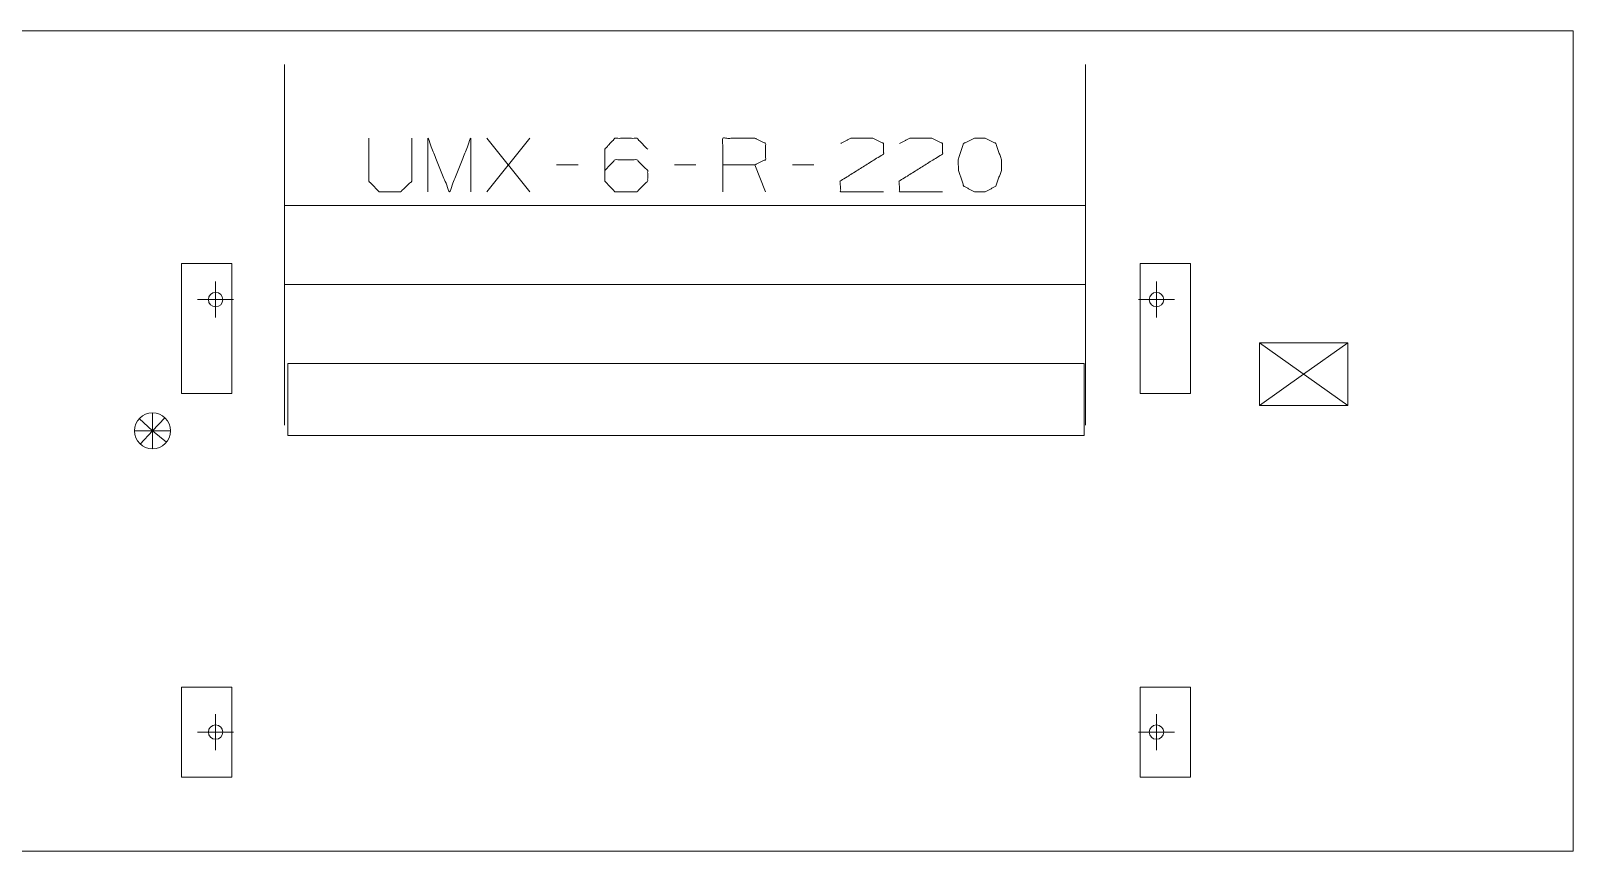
# Model space of a CAD drawing. Header units: millimetres. Extents: x 3056 to 110866, y 16649 to 58349.
# Drawn here: x 104170 to 108445, y 31395 to 33669 of the extents above; entities that cross this region are included whole.
import ezdxf

# ---------------------------------------------------------------- set-up
doc = ezdxf.new("R2010")
doc.units = ezdxf.units.MM
doc.layers.add('1', color=7, linetype='Continuous', true_color=0xffffff)

msp = doc.modelspace()

# ---------------------------------------------------------------- linework, layer by layer
at = {"layer": '1', "color": 80, "linetype": 'Continuous', "lineweight": 13}
for p, q in [((102818.5, 33669.3), (108445.5, 33669.3)), ((102818.5, 33669.3), (108445.5, 33669.3)), ((108445.5, 33669.3), (108445.5, 31395.3)), ((108445.5, 33669.3), (108445.5, 31395.3)), ((105434.6, 33223), (105553.3, 33371.4)), ((105553.3, 33223), (105434.6, 33371.4)), ((105687.1, 33298), (105627.7, 33298)), ((106013.9, 33298), (105954.6, 33298)), ((106207.1, 33223), (106177.4, 33298)), ((106340.8, 33298), (106281.4, 33298)), ((107093.5, 33185.5), (104873.5, 33185.5)), ((104588, 33024.3), (104588, 32664.3)), ((104728, 33024.3), (104588, 33024.3)), ((104728, 32664.3), (104728, 33024.3)), ((107385, 33024.3), (107245, 33024.3)), ((107245, 33024.3), (107245, 32664.3)), ((107385, 32664.3), (107385, 33024.3)), ((104682.5, 32974.3), (104682.5, 32874.3)), ((104873.5, 32966.4), (107093.5, 32966.4)), ((107290.5, 32974.3), (107290.5, 32874.3)), ((104632.5, 32924.3), (104732.5, 32924.3)), ((107240.5, 32924.3), (107340.5, 32924.3)), ((107576.5, 32630.3), (107576.5, 32804.3)), ((107820.5, 32630.3), (107576.5, 32804.3)), ((107576.5, 32804.3), (107820.5, 32804.3)), ((107820.5, 32804.3), (107698.5, 32717.3)), ((107820.5, 32804.3), (107820.5, 32630.3)), ((104882.5, 32747.3), (107090.5, 32747.3)), ((104882.5, 32547.3), (104882.5, 32747.3)), ((107090.5, 32747.3), (107090.5, 32547.3)), ((107576.5, 32630.3), (107698.5, 32717.3)), ((104588, 32664.3), (104728, 32664.3)), ((107245, 32664.3), (107385, 32664.3)), ((107820.5, 32630.3), (107576.5, 32630.3)), ((104507.5, 32560.3), (104471.1, 32594.6)), ((104507.5, 32560.3), (104507.5, 32610.3)), ((104507.5, 32560.3), (104541.8, 32596.7)), ((104507.5, 32560.3), (104457.5, 32560.3)), ((104507.5, 32560.3), (104473.1, 32523.9)), ((104507.5, 32560.3), (104546.3, 32528.8)), ((104507.5, 32560.3), (104507.5, 32510.3)), ((104507.5, 32560.3), (104557.5, 32560.3)), ((107090.5, 32547.3), (104882.5, 32547.3)), ((104588, 31850.3), (104588, 31600.3)), ((104728, 31850.3), (104588, 31850.3)), ((104728, 31600.3), (104728, 31850.3)), ((107245, 31850.3), (107245, 31600.3)), ((107385, 31850.3), (107245, 31850.3)), ((107385, 31600.3), (107385, 31850.3)), ((104682.5, 31775.3), (104682.5, 31675.3)), ((107290.5, 31775.3), (107290.5, 31675.3)), ((104632.5, 31725.3), (104732.5, 31725.3)), ((107240.5, 31725.3), (107340.5, 31725.3)), ((104588, 31600.3), (104728, 31600.3)), ((107245, 31600.3), (107385, 31600.3)), ((108445.5, 31395.3), (102818.5, 31395.3)), ((108445.5, 31395.3), (102818.5, 31395.3))]:
    msp.add_line(p, q, dxfattribs=at)
for centre, radius in [((104682.5, 32924.3), 20), ((107290.5, 32924.3), 20), ((104507.5, 32560.3), 50), ((104682.5, 31725.3), 20), ((107290.5, 31725.3), 20)]:
    msp.add_circle(centre, radius, dxfattribs=at)
for points, knots in [([(104873.5, 33575.9), (104873.5, 33575.9), (104873.5, 33575.7), (104873.5, 33575.5), (104873.5, 33575), (104873.5, 33574.3), (104873.5, 33573.3), (104873.5, 33572.8), (104873.5, 33571.5), (104873.5, 33570.1), (104873.5, 33568.4), (104873.5, 33566.6), (104873.5, 33564.5), (104873.5, 33562.2), (104873.5, 33559.8), (104873.5, 33557.1), (104873.5, 33554.2), (104873.5, 33551.1), (104873.5, 33549.5), (104873.5, 33546.2), (104873.5, 33542.6), (104873.5, 33538.9), (104873.5, 33534.9), (104873.5, 33530.8), (104873.5, 33526.4), (104873.5, 33521.9), (104873.5, 33517.2), (104873.5, 33512.3), (104873.5, 33507.2), (104873.5, 33502), (104873.5, 33496.6), (104873.5, 33491), (104873.5, 33485.2), (104873.5, 33479.3), (104873.5, 33473.1), (104873.5, 33466.9), (104873.5, 33460.4), (104873.5, 33453.8), (104873.5, 33447.1), (104873.5, 33440.2), (104873.5, 33433.1), (104873.5, 33425.9), (104873.5, 33418.5), (104873.5, 33414.8), (104873.5, 33407.2), (104873.5, 33399.5), (104873.5, 33391.6), (104873.5, 33383.7), (104873.5, 33375.6), (104873.5, 33367.3), (104873.5, 33359), (104873.5, 33350.5), (104873.5, 33341.9), (104873.5, 33337.6), (104873.5, 33328.9), (104873.5, 33320), (104873.5, 33311.1), (104873.5, 33302), (104873.5, 33292.9), (104873.5, 33283.7), (104873.5, 33274.3), (104873.5, 33264.9), (104873.5, 33255.4), (104873.5, 33245.9), (104873.5, 33236.3), (104873.5, 33231.4), (104873.5, 33221.7), (104873.5, 33211.9), (104873.5, 33202.1), (104873.5, 33192.2), (104873.5, 33182.2), (104873.5, 33177.2), (104873.5, 33167.2), (104873.5, 33157.2), (104873.5, 33152.1), (104873.5, 33142), (104873.5, 33131.9), (104873.5, 33121.8), (104873.5, 33111.6), (104873.5, 33101.4), (104873.5, 33091.2), (104873.5, 33081), (104873.5, 33075.9)], [0, 0, 0.000106, 0.000519, 0.000831, 0.001873, 0.003328, 0.005196, 0.006339, 0.008832, 0.011732, 0.01505, 0.01877, 0.022902, 0.027443, 0.032385, 0.037735, 0.043482, 0.049625, 0.052795, 0.059537, 0.066665, 0.074179, 0.082084, 0.090366, 0.099034, 0.108072, 0.117481, 0.127254, 0.137393, 0.147892, 0.158745, 0.169953, 0.181499, 0.19339, 0.205613, 0.218171, 0.231051, 0.244253, 0.257768, 0.27159, 0.285719, 0.300144, 0.31486, 0.322358, 0.337498, 0.352918, 0.368602, 0.384551, 0.400755, 0.417206, 0.433907, 0.450835, 0.467996, 0.476632, 0.494126, 0.511827, 0.529729, 0.547831, 0.56612, 0.584587, 0.60323, 0.622037, 0.640997, 0.66011, 0.679367, 0.689061, 0.708513, 0.728087, 0.747772, 0.767558, 0.787449, 0.797413, 0.817432, 0.837524, 0.847605, 0.867798, 0.888044, 0.908338, 0.928668, 0.949025, 0.969409, 0.989803, 1, 1]), ([(107093.5, 33075.9), (107093.5, 33086.1), (107093.5, 33096.3), (107093.5, 33106.5), (107093.5, 33116.7), (107093.5, 33126.9), (107093.5, 33137), (107093.5, 33147.1), (107093.5, 33157.2), (107093.5, 33167.2), (107093.5, 33177.2), (107093.5, 33187.2), (107093.5, 33197.1), (107093.5, 33207), (107093.5, 33216.8), (107093.5, 33226.6), (107093.5, 33231.4), (107093.5, 33241.1), (107093.5, 33250.7), (107093.5, 33260.2), (107093.5, 33269.6), (107093.5, 33279), (107093.5, 33283.7), (107093.5, 33292.9), (107093.5, 33302), (107093.5, 33311.1), (107093.5, 33320), (107093.5, 33328.9), (107093.5, 33337.6), (107093.5, 33346.3), (107093.5, 33354.8), (107093.5, 33363.2), (107093.5, 33371.5), (107093.5, 33379.7), (107093.5, 33387.7), (107093.5, 33395.6), (107093.5, 33403.4), (107093.5, 33411), (107093.5, 33418.5), (107093.5, 33425.9), (107093.5, 33433.1), (107093.5, 33436.6), (107093.5, 33443.6), (107093.5, 33450.4), (107093.5, 33457.1), (107093.5, 33463.6), (107093.5, 33470), (107093.5, 33476.2), (107093.5, 33482.2), (107093.5, 33488.1), (107093.5, 33493.8), (107093.5, 33499.3), (107093.5, 33504.6), (107093.5, 33509.8), (107093.5, 33514.8), (107093.5, 33519.6), (107093.5, 33524.2), (107093.5, 33528.6), (107093.5, 33532.8), (107093.5, 33536.9), (107093.5, 33540.7), (107093.5, 33544.4), (107093.5, 33547.9), (107093.5, 33551.1), (107093.5, 33554.2), (107093.5, 33557.1), (107093.5, 33559.8), (107093.5, 33562.2), (107093.5, 33564.5), (107093.5, 33566.6), (107093.5, 33568.4), (107093.5, 33570.1), (107093.5, 33571.5), (107093.5, 33572.8), (107093.5, 33573.8), (107093.5, 33574.6), (107093.5, 33575.3), (107093.5, 33575.7), (107093.5, 33575.8), (107093.5, 33575.9)], [0, 0, 0.020394, 0.040788, 0.061161, 0.081508, 0.101822, 0.122095, 0.142314, 0.162476, 0.182568, 0.202587, 0.22252, 0.242359, 0.262102, 0.281729, 0.301245, 0.310939, 0.330259, 0.349446, 0.368481, 0.387367, 0.406094, 0.415413, 0.43388, 0.452169, 0.470271, 0.488173, 0.505874, 0.523368, 0.54064, 0.55769, 0.574502, 0.59108, 0.60741, 0.623487, 0.639309, 0.654861, 0.670138, 0.68514, 0.699856, 0.714281, 0.721346, 0.735321, 0.748989, 0.762351, 0.775389, 0.788111, 0.800498, 0.812558, 0.824274, 0.835651, 0.846679, 0.857358, 0.867676, 0.877635, 0.887224, 0.896447, 0.9053, 0.913772, 0.921868, 0.929578, 0.936902, 0.943834, 0.950375, 0.956518, 0.962265, 0.967615, 0.972557, 0.977098, 0.98123, 0.98495, 0.988268, 0.991168, 0.993661, 0.995735, 0.997402, 0.998645, 0.999481, 0.999794, 1, 1]), ([(105107.7, 33371.4), (105107.7, 33252.7), (105135.8, 33223), (105195.2, 33223), (105226.4, 33252.7), (105226.4, 33371.4)], [0, 0, 0.31178, 0.419161, 0.575044, 0.68822, 1, 1]), ([(105271.1, 33223), (105271.1, 33371.4), (105330.5, 33223), (105389.9, 33371.4), (105389.9, 33223)], [0, 0, 0.240729, 0.5, 0.759271, 1, 1]), ([(105761.4, 33282.4), (105789.6, 33312.1), (105850.5, 33312.1), (105880.2, 33282.4), (105880.2, 33252.7), (105850.5, 33223), (105789.6, 33223), (105761.4, 33252.7), (105761.4, 33341.7), (105789.6, 33371.4), (105850.5, 33371.4), (105880.2, 33341.7)], [0, 0, 0.074323, 0.185082, 0.26139, 0.315346, 0.391655, 0.502414, 0.576737, 0.73861, 0.812933, 0.923691, 1, 1]), ([(106088.3, 33223), (106088.3, 33371.4), (106177.4, 33371.4), (106207.1, 33357.4), (106207.1, 33312.1), (106177.4, 33298), (106088.3, 33298)], [0, 0, 0.339238, 0.54277, 0.617841, 0.721397, 0.796468, 1, 1]), ([(106415.2, 33357.4), (106443.3, 33371.4), (106504.3, 33371.4), (106533.9, 33357.4), (106533.9, 33327.7), (106413.6, 33252.7), (106415.2, 33223), (106533.9, 33223)], [0, 0, 0.070644, 0.207529, 0.281315, 0.348004, 0.666464, 0.733244, 1, 1]), ([(106578.6, 33357.4), (106606.8, 33371.4), (106667.7, 33371.4), (106697.4, 33357.4), (106697.4, 33327.7), (106577.1, 33252.7), (106578.6, 33223), (106697.4, 33223)], [0, 0, 0.070644, 0.207529, 0.281315, 0.348004, 0.666464, 0.733244, 1, 1]), ([(106815.5, 33223), (106845.2, 33238.6), (106860.8, 33282.4), (106860.8, 33312.1), (106845.2, 33357.4), (106815.5, 33371.4), (106785.8, 33371.4), (106756.1, 33357.4), (106740.5, 33312.1), (106742.1, 33282.4), (106756.1, 33238.6), (106785.8, 33223), (106815.5, 33223)], [0, 0, 0.07627, 0.181889, 0.249386, 0.358359, 0.433039, 0.50053, 0.57521, 0.684176, 0.751765, 0.85624, 0.93251, 1, 1]), ([(104873.5, 33075.9), (104873.5, 33065.7), (104873.5, 33055.6), (104873.5, 33045.4), (104873.5, 33035.2), (104873.5, 33025), (104873.5, 33014.9), (104873.5, 33009.8), (104873.5, 32999.7), (104873.5, 32989.7), (104873.5, 32979.7), (104873.5, 32969.7), (104873.5, 32959.7), (104873.5, 32949.8), (104873.5, 32940), (104873.5, 32930.2), (104873.5, 32925.3), (104873.5, 32915.6), (104873.5, 32906), (104873.5, 32896.4), (104873.5, 32891.7), (104873.5, 32882.3), (104873.5, 32872.9), (104873.5, 32863.6), (104873.5, 32854.4), (104873.5, 32849.9), (104873.5, 32840.8), (104873.5, 32831.9), (104873.5, 32823), (104873.5, 32814.3), (104873.5, 32805.6), (104873.5, 32797.1), (104873.5, 32788.7), (104873.5, 32780.4), (104873.5, 32772.2), (104873.5, 32764.2), (104873.5, 32756.3), (104873.5, 32748.5), (104873.5, 32740.9), (104873.5, 32733.4), (104873.5, 32726), (104873.5, 32718.8), (104873.5, 32715.3), (104873.5, 32708.3), (104873.5, 32704.8), (104873.5, 32698.1), (104873.5, 32691.5), (104873.5, 32685), (104873.5, 32678.8), (104873.5, 32672.6), (104873.5, 32666.7), (104873.5, 32660.9), (104873.5, 32655.3), (104873.5, 32649.9), (104873.5, 32644.6), (104873.5, 32639.6), (104873.5, 32634.7), (104873.5, 32630), (104873.5, 32625.5), (104873.5, 32621.1), (104873.5, 32617), (104873.5, 32613), (104873.5, 32609.3), (104873.5, 32605.7), (104873.5, 32602.3), (104873.5, 32599.2), (104873.5, 32596.2), (104873.5, 32593.4), (104873.5, 32590.9), (104873.5, 32588.5), (104873.5, 32586.3), (104873.5, 32584.3), (104873.5, 32582.6), (104873.5, 32581), (104873.5, 32579.7), (104873.5, 32578.5), (104873.5, 32577.6), (104873.5, 32577.2), (104873.5, 32576.6), (104873.5, 32576.2), (104873.5, 32576), (104873.5, 32575.9)], [0, 0, 0.020399, 0.040788, 0.061161, 0.081513, 0.101827, 0.122094, 0.132207, 0.152399, 0.172524, 0.192579, 0.212555, 0.232441, 0.252232, 0.271917, 0.29149, 0.301248, 0.320637, 0.339888, 0.359001, 0.368484, 0.38737, 0.406097, 0.42465, 0.443027, 0.452171, 0.470274, 0.488176, 0.505876, 0.523371, 0.540643, 0.557687, 0.574504, 0.591083, 0.607413, 0.623489, 0.639311, 0.654863, 0.67014, 0.685142, 0.699858, 0.714283, 0.721347, 0.735322, 0.742233, 0.755748, 0.768951, 0.781831, 0.794388, 0.806611, 0.818502, 0.830048, 0.841251, 0.852104, 0.862602, 0.872746, 0.88252, 0.891929, 0.900967, 0.909629, 0.917916, 0.925816, 0.933336, 0.940464, 0.9472, 0.953545, 0.959492, 0.965038, 0.970187, 0.974928, 0.979262, 0.983194, 0.986713, 0.989819, 0.992518, 0.994804, 0.996672, 0.997397, 0.998645, 0.999481, 0.999894, 1, 1]), ([(107093.5, 32575.9), (107093.5, 32576.1), (107093.5, 32576.4), (107093.5, 32576.9), (107093.5, 32577.2), (107093.5, 32578.1), (107093.5, 32579.1), (107093.5, 32580.4), (107093.5, 32581.8), (107093.5, 32583.5), (107093.5, 32585.3), (107093.5, 32587.4), (107093.5, 32589.7), (107093.5, 32590.9), (107093.5, 32593.4), (107093.5, 32596.2), (107093.5, 32599.2), (107093.5, 32602.3), (107093.5, 32605.7), (107093.5, 32609.3), (107093.5, 32613), (107093.5, 32617), (107093.5, 32621.1), (107093.5, 32625.5), (107093.5, 32630), (107093.5, 32634.7), (107093.5, 32639.6), (107093.5, 32642.1), (107093.5, 32647.3), (107093.5, 32652.6), (107093.5, 32658.1), (107093.5, 32663.8), (107093.5, 32669.7), (107093.5, 32675.7), (107093.5, 32681.9), (107093.5, 32685), (107093.5, 32691.5), (107093.5, 32698.1), (107093.5, 32701.5), (107093.5, 32708.3), (107093.5, 32715.3), (107093.5, 32718.8), (107093.5, 32726), (107093.5, 32733.4), (107093.5, 32740.9), (107093.5, 32748.5), (107093.5, 32756.3), (107093.5, 32764.2), (107093.5, 32772.2), (107093.5, 32780.4), (107093.5, 32788.7), (107093.5, 32797.1), (107093.5, 32805.6), (107093.5, 32814.3), (107093.5, 32823), (107093.5, 32831.9), (107093.5, 32840.8), (107093.5, 32849.9), (107093.5, 32859), (107093.5, 32868.2), (107093.5, 32877.6), (107093.5, 32887), (107093.5, 32896.4), (107093.5, 32906), (107093.5, 32915.6), (107093.5, 32925.3), (107093.5, 32935.1), (107093.5, 32940), (107093.5, 32949.8), (107093.5, 32959.7), (107093.5, 32969.7), (107093.5, 32979.7), (107093.5, 32989.7), (107093.5, 32999.7), (107093.5, 33009.8), (107093.5, 33014.9), (107093.5, 33025), (107093.5, 33035.2), (107093.5, 33045.4), (107093.5, 33055.6), (107093.5, 33065.7), (107093.5, 33075.9)], [0, 0, 0.000212, 0.000831, 0.001873, 0.002603, 0.004265, 0.006339, 0.008832, 0.011732, 0.015049, 0.018775, 0.022908, 0.027442, 0.029813, 0.034962, 0.040508, 0.046455, 0.0528, 0.059536, 0.066664, 0.074184, 0.082084, 0.090371, 0.099033, 0.108071, 0.11748, 0.127254, 0.132323, 0.142647, 0.15332, 0.164348, 0.175725, 0.187441, 0.1995, 0.211888, 0.218169, 0.231049, 0.244252, 0.251009, 0.264678, 0.278653, 0.285717, 0.300142, 0.314858, 0.32986, 0.345137, 0.360689, 0.376511, 0.392587, 0.408917, 0.425496, 0.442313, 0.459357, 0.476629, 0.494124, 0.511824, 0.529726, 0.547829, 0.566117, 0.584584, 0.603227, 0.622033, 0.640999, 0.660112, 0.679363, 0.698752, 0.718267, 0.728083, 0.747768, 0.767559, 0.787445, 0.807421, 0.827476, 0.847601, 0.867793, 0.877906, 0.898173, 0.918487, 0.938839, 0.959212, 0.979601, 1, 1])]:
    msp.add_open_spline(points, degree=1, knots=knots, dxfattribs=at)

doc.saveas('drawing.dxf')
